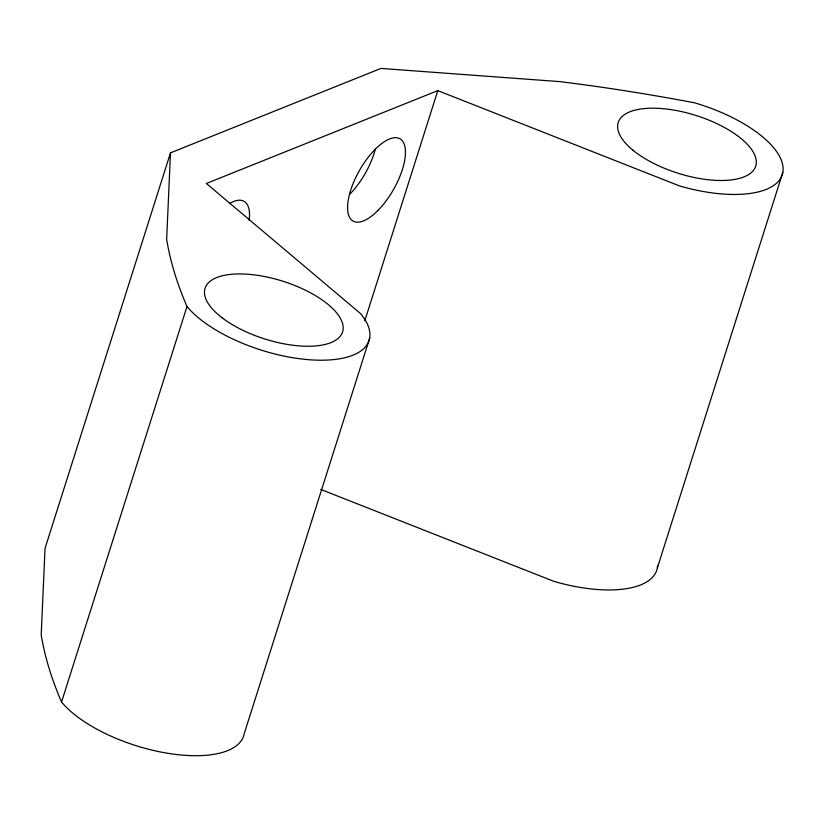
<?xml version="1.0" encoding="UTF-8"?>
<svg xmlns="http://www.w3.org/2000/svg" width="824" height="824" viewBox="0 0 824 824"><rect width="100%" height="100%" fill="white"/><g stroke="black" fill="none" stroke-linecap="round" stroke-linejoin="round"><path stroke-width="1.24" d="M657.346 567.921L782.8 172.443A99.982 41.942 17.6 0 0 694.642 102.835A1026.354 430.509 17.6 0 0 559.898 81.627L380.956 68.423L170.486 152.862L166.654 239.403A1026.354 430.509 17.6 0 0 186.997 306.518L61.543 702.007A99.982 41.942 17.6 0 0 165.768 752.951A99.982 41.942 17.6 0 0 244.213 733.69L369.667 338.201M170.486 152.862L45.032 548.351L41.2 634.892A1026.354 430.509 17.6 0 0 61.543 702.007M364.785 320.814L437.812 90.619L679.285 185.843A99.982 41.942 17.6 0 0 782.8 172.443M437.812 90.619L206.361 183.484L360.665 313.687A99.982 41.942 17.6 0 1 315.098 360.088A99.982 41.942 17.6 0 1 186.997 306.518M320.721 489.404L553.831 581.332A99.982 41.942 17.6 0 0 657.614 565.727M229.608 203.507A47.359 19.518 -60.3 0 1 249.136 220.502M375.414 148.773A47.359 19.518 -60.3 0 1 349.901 194.124M222.552 318.116A72.131 30.251 17.6 0 0 339.921 336.625A72.131 30.251 17.6 0 0 259.014 275.556A72.131 30.251 17.6 0 0 222.552 318.116M632.688 149.989A72.131 30.251 17.6 0 0 751.498 172.443A72.131 30.251 17.6 0 0 676.7 110.591A72.131 30.251 17.6 0 0 632.688 149.989M378.175 210.233A47.359 19.518 -60.3 0 0 400.691 139.256A47.359 19.518 -60.3 0 0 350.663 190.303A47.359 19.518 -60.3 0 0 378.175 210.233"/></g></svg>
